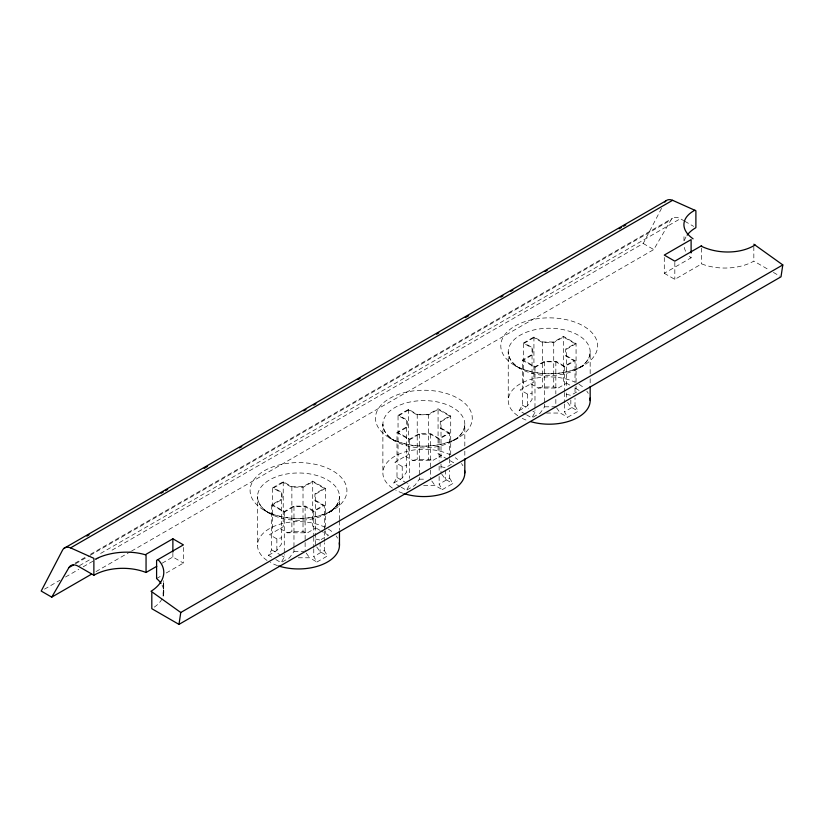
<?xml version="1.0" encoding="UTF-8"?>
<svg xmlns="http://www.w3.org/2000/svg" width="824" height="824" viewBox="0 0 824 824"><rect width="100%" height="100%" fill="white"/><g stroke="black" fill="none" stroke-linecap="round" stroke-linejoin="round"><path stroke-width="0.62" stroke-dasharray="4.12 3.09" d="M163.677 582.547L163.07 596.452L163.667 580.786M683.961 240.835L684.002 234.521M112.023 550.164L643.225 243.482L661.878 207.7M271.632 557.148L268.469 555.324L271.632 549.855L271.632 504.844L281.334 499.251M275.844 559.589L281.118 562.627L284.27 557.148L284.27 554.583M400.145 486.603L393.831 482.957L396.993 477.477L396.993 432.476L406.685 426.873M401.206 487.211L406.469 490.249L409.631 484.78L407.519 483.564M525.506 414.235L519.182 410.579L522.344 405.109L522.344 360.098L532.046 354.505M526.557 414.843L531.83 417.881L534.982 412.402L534.982 409.837M131.418 551.143L653.762 249.569L670.973 219.977A14.894 8.601 60 0 1 680.377 218.71L683.704 220.636M268.469 555.324L276.864 550.484L281.334 544.252L281.334 492.814L272.682 487.818L272.682 532.829M293.972 548.98L293.972 551.555L289.502 557.786L281.118 562.627M393.831 482.957L402.215 478.116L406.685 471.884L406.685 420.436L398.043 415.451L398.043 460.451M449.657 457.516L449.657 433.084L439.13 439.161L430.478 434.176L419.334 434.176L419.334 479.177L414.863 485.408L406.469 490.249M519.182 410.579L527.576 405.738L532.046 399.506L532.046 348.068L523.394 343.072L523.394 388.083M544.685 404.234L544.685 406.809L540.214 413.04L531.83 417.881M75.015 563.204L86.16 556.766M90.619 554.192L672.58 218.206M75.633 563.688L89.013 555.973M90.125 555.324L670.973 219.977M79.475 565.645L90.619 559.208M100.652 553.419L680.377 218.71M44.517 589.139L60.018 580.199M65.549 577.006L78.826 569.332M83.255 566.778L99.848 557.199M95.996 571.588L130.305 551.781M272.682 487.818L283.219 481.741L291.871 486.727L303.016 486.727L312.718 481.134L325.356 488.426L325.356 529.574M398.043 415.451L408.58 409.363L417.222 414.359L428.377 414.359L438.069 408.756L450.718 416.058L450.718 454.632M523.394 343.072L533.931 336.995L542.573 341.981L553.728 341.981L563.431 336.377L576.069 343.68L576.069 384.829M162.153 563.194L172.875 557.003L183.412 563.08L183.412 547.311M664.288 257.51L664.288 273.28L691.109 257.799L691.109 254.163M156.591 578.561L161.957 575.471M166.242 572.989L183.412 563.08M664.288 273.28L674.825 279.367L701.646 263.886A40.963 23.649 0 0 0 753.836 261.115L769.049 269.912M271.632 504.844L284.27 512.147L293.972 506.544L305.127 506.544L313.769 511.539L324.306 505.452L324.306 529.884M325.356 488.426L315.654 494.029L315.654 545.467M396.993 432.476L409.631 439.769L419.334 434.176M450.718 416.058L441.015 421.651L441.015 458.958M522.344 360.098L534.982 367.401L544.685 361.798L555.84 361.798L564.481 366.793L575.018 360.706L575.018 382.573M576.069 343.68L566.366 349.283L566.366 387.867M280.057 528.565L287.401 532.809L307.486 532.809L315.88 527.957M405.418 456.197L412.752 460.431L432.847 460.431L441.231 455.59M530.769 383.819L538.113 388.053L558.198 388.053L566.593 383.212M321.175 539.493L328.519 535.26L321.144 530.996M324.306 550.463L327.468 555.932L316.931 562.019L313.769 556.54L324.306 550.463L324.306 542.748M449.657 478.085L452.819 483.564L442.282 489.641L439.13 484.172L449.657 478.085L449.657 470.37M575.018 405.717L578.18 411.186L567.643 417.274L564.481 411.794L575.018 405.717L575.018 398.002M538.113 388.053L542.573 386.992L553.728 386.992L558.198 388.053M533.931 336.995L533.931 381.996L520.243 389.906L527.576 394.14L532.046 393.069M412.752 460.431L417.222 459.359L428.377 459.359L432.847 460.431M408.58 409.363L408.58 454.374L394.881 462.274L402.215 466.508L406.685 465.447M287.401 532.809L291.871 531.738L303.016 531.738L307.486 532.809M283.219 481.741L283.219 526.742L269.53 534.652L276.864 538.886L281.334 537.814M544.685 406.809L555.84 406.809L555.84 399.094M546.497 413.04L560.31 413.04L567.643 417.274M419.334 479.177L425.524 479.177M423.649 485.408L434.948 485.408L442.282 489.641M293.972 551.555L303.881 551.555M298.288 557.786L309.597 557.786L316.931 562.019M566.366 394.284L570.836 395.355L579.231 390.514L573.957 387.465M441.015 466.662L445.485 467.733L453.87 462.882L438.069 453.767L438.069 408.756M315.654 539.03L320.124 540.101M684.816 221.275L693.674 226.394M773.396 272.414L779.916 276.184M643.225 243.482L653.762 249.569M566.366 355.721L575.018 360.706M569.745 385.035L563.431 381.388L563.431 336.377M567.52 402.328L570.836 406.953L578.18 411.186M522.344 405.109L528.668 408.756M532.881 411.186L534.982 412.402M441.015 428.089L449.657 433.084M441.798 474.202L445.485 479.331L452.819 483.564M396.993 477.477L406.469 482.957M315.654 500.467L324.306 505.452M320.093 530.388L312.718 526.134L312.718 481.134M316.715 546.94L320.124 551.699L327.468 555.932M271.632 549.855L281.118 555.324M282.168 555.932L284.27 557.148M556.591 407.859L560.31 413.04M431.797 481.01L434.948 485.408M306.24 553.11L309.597 557.786M163.698 583.227L163.801 591.786M753.836 246.613L753.836 261.115M701.646 248.106L701.646 263.886M674.825 262.372L674.825 279.367M590.169 373.653L590.169 351.889A40.963 23.649 0 0 0 528.72 331.403A40.963 23.649 0 0 0 528.72 372.376A40.963 23.649 0 0 0 590.169 351.889C590.108 359.346 584.216 365.114 578.18 368.616L583.444 365.578C562.473 376.506 535.94 376.506 514.969 365.578L520.243 368.616C514.197 365.114 508.305 359.346 508.243 351.889L508.243 400.546M590.169 378.783L590.169 385.179M576.069 386.116L576.069 388.691M575.018 387.713L575.018 392.852M570.836 399.99L570.836 406.953M566.366 393.007L566.366 400.722M564.481 366.793L564.481 391.225M564.481 392.512L564.481 402.792M564.481 404.079L564.481 411.794M555.84 361.798L555.84 393.944M553.728 341.981L553.728 386.992M544.685 361.798L544.685 402.946M542.573 341.981L542.573 386.992M534.982 367.401L534.982 408.549M527.576 394.14L527.576 405.738M464.818 446.031L464.818 424.267A40.963 23.649 0 0 0 403.369 403.781A40.963 23.649 0 0 0 403.369 444.744A40.963 23.649 0 0 0 464.818 424.267C464.746 431.714 458.855 437.482 452.819 440.995L458.082 437.946C437.111 448.884 410.589 448.874 389.618 437.946L394.881 440.995C388.846 437.482 382.954 431.714 382.882 424.267L382.882 472.924M464.818 451.15L464.818 457.557M449.657 458.803L449.657 465.23M445.485 470.051L445.485 479.331M441.015 464.087L441.015 473.1M439.13 439.161L439.13 461.028M439.13 466.168L439.13 471.307M439.13 476.457L439.13 484.172M430.478 434.176L430.478 468.897M430.478 470.174L430.478 479.177M428.377 414.359L428.377 459.359M417.222 414.359L417.222 459.359M409.631 439.769L409.631 478.353M402.215 466.508L402.215 478.116M339.467 519.687L339.467 496.635C339.447 503.031 334.925 508.192 330.094 511.838L339.787 503.474L327.468 513.362L332.731 510.324C311.76 521.252 285.228 521.252 264.257 510.324L269.53 513.362C263.443 509.881 257.624 504.082 257.531 496.635L257.531 545.292M339.467 520.964L339.467 529.925M325.356 530.862L325.356 533.437M324.306 531.171L324.306 541.461M320.124 542.419L320.124 551.699M313.769 511.539L313.769 535.971M313.769 537.258L313.769 547.548M313.769 548.825L313.769 556.54M305.127 506.544L305.127 541.265M305.127 542.553L305.127 551.555M303.016 486.727L303.016 531.738M293.972 506.544L293.972 547.692M291.871 486.727L291.871 531.738M284.27 512.147L284.27 553.295M276.864 538.886L276.864 550.484M172.875 553.357L172.875 557.003M277.482 565.594A40.963 23.649 0 0 1 270.406 562.514M267.038 560.444A40.963 23.649 0 0 1 269.53 528.565A40.963 23.649 0 0 1 324.749 527.133M328.323 529.08A40.963 23.649 0 0 1 333.668 533.159M336.089 535.899A40.963 23.649 0 0 1 337.531 538.113M525.99 420.034A40.963 23.649 0 0 1 521.118 417.768M517.75 415.698A40.963 23.649 0 0 1 519.789 384.087A40.963 23.649 0 0 1 574.472 381.924M579.035 384.334A40.963 23.649 0 0 1 584.37 388.413M586.801 391.153A40.963 23.649 0 0 1 588.243 393.367M402.843 493.226A40.963 23.649 0 0 1 395.767 490.136M392.399 488.076A40.963 23.649 0 0 1 394.881 456.197A40.963 23.649 0 0 1 450.1 454.755M455.301 457.763A40.963 23.649 0 0 1 457.608 459.514M461.45 463.521A40.963 23.649 0 0 1 462.892 465.745M691.109 257.799A40.963 23.649 0 0 1 689.42 256.264M685.65 251.248A40.963 23.649 0 0 1 683.971 245.882M684.476 240.433A40.963 23.649 0 0 1 686.011 236.89M162.05 585.112A40.963 23.649 0 0 1 153.954 607.36M283.219 482.349L273.743 487.818L282.076 492.628L282.076 499.426L272.682 504.844L284.27 511.539L293.663 506.121L305.436 506.121L313.769 510.932L323.255 505.452L314.912 500.642L314.912 493.844L324.306 488.426L312.718 481.741L303.325 487.159L291.562 487.159L283.219 482.349M408.58 409.971L399.094 415.451L407.437 420.261L407.437 427.059L398.043 432.476L409.631 439.161L419.025 433.743L430.787 433.743L439.13 438.553L448.606 433.084L440.274 428.274L440.274 421.476L449.657 416.058L438.069 409.363L428.686 414.781L416.913 414.781L408.58 409.971M533.931 337.603L524.455 343.072L532.788 347.882L532.788 354.681L523.394 360.098L534.982 366.793L544.376 361.365L556.149 361.365L564.481 366.186L573.957 360.706L565.625 355.896L565.625 349.098L575.018 343.68L563.431 336.995L554.037 342.413L542.264 342.413L533.931 337.603M274.454 515.793A40.963 23.649 0 0 0 339.241 499.076A40.963 23.649 0 0 0 281.787 475.046A40.963 23.649 0 0 0 274.454 515.793M272.26 514.052A48.41 27.954 0 0 0 346.853 491.928A48.41 27.954 0 0 0 276.37 465.694A48.41 27.954 0 0 0 272.26 514.052M522.972 369.307A48.41 27.954 0 0 0 597.565 347.182A48.41 27.954 0 0 0 527.082 320.948A48.41 27.954 0 0 0 522.972 369.307M397.621 441.674A48.41 27.954 0 0 0 472.214 419.55A48.41 27.954 0 0 0 401.731 393.326A48.41 27.954 0 0 0 397.621 441.674"/><path stroke-width="1.24" d="M687.123 235.19A40.963 23.649 0 0 1 695.889 227.671L695.899 210.748L672.6 200.304L70.586 547.878A14.894 8.601 60 0 0 62.521 550.164L41.2 591.055L51.737 597.143L68.948 567.551A14.894 8.601 60 0 1 78.362 566.294L93.874 575.245A40.963 23.649 0 0 1 146.054 572.484L146.054 554.284L172.875 538.793L183.412 544.88L156.591 560.361L156.591 578.561A40.963 23.649 0 0 1 161.02 583.392M180.775 612.5L151.812 591.776L151.812 608.699L178.983 624.386L180.775 612.5L782.8 264.926L753.836 244.203M782.8 264.926L781.008 276.812L178.983 624.386M63.881 548.424L665.905 200.85M86.87 536.105L89.085 534.827M161.02 493.298L163.234 492.021M165.439 490.743L167.653 489.466M204.177 468.382L207.493 466.466M239.588 447.937L241.803 446.659M303.778 410.877L305.992 409.6M313.738 405.12L315.952 403.842M358.007 379.565L360.212 378.288M436.576 334.204L438.79 332.927M465.344 317.59L468.671 315.674M500.765 297.145L502.98 295.868M510.726 291.397L512.94 290.12M545.024 271.59L547.239 270.313M619.174 228.784L621.389 227.506M623.603 226.229L625.818 224.952M68.948 567.551L73.408 564.976M51.737 597.143L91.577 574.143M701.646 245.676L674.825 261.167L664.288 255.08L691.109 239.599L691.109 252.947M146.054 572.484L156.787 566.294M70.586 547.878L93.874 558.322L93.874 575.245M590.169 386.466L590.169 400.546M464.818 458.834L464.818 472.924M339.467 531.212L339.467 545.292M172.875 538.793L172.875 552.142M339.241 542.851A40.963 23.649 0 0 1 321.082 565.027A40.963 23.649 0 0 1 278.615 565.975M589.953 398.105A40.963 23.649 0 0 1 572.34 420.065A40.963 23.649 0 0 1 530.512 421.589M464.602 470.473A40.963 23.649 0 0 1 446.433 492.659A40.963 23.649 0 0 1 403.976 493.597M95.409 559.156A40.932 21.671 -3.8 0 1 145.436 554.799M158.126 559.743A40.932 25.317 -3.7 0 1 151.019 591.292M755.083 244.965A40.932 25.441 4.1 0 1 701.1 246.129M693.087 238.826A40.932 21.815 3.5 0 1 694.9 210.213M664.834 202.096A14.894 8.601 60 0 1 672.6 200.304"/></g></svg>
